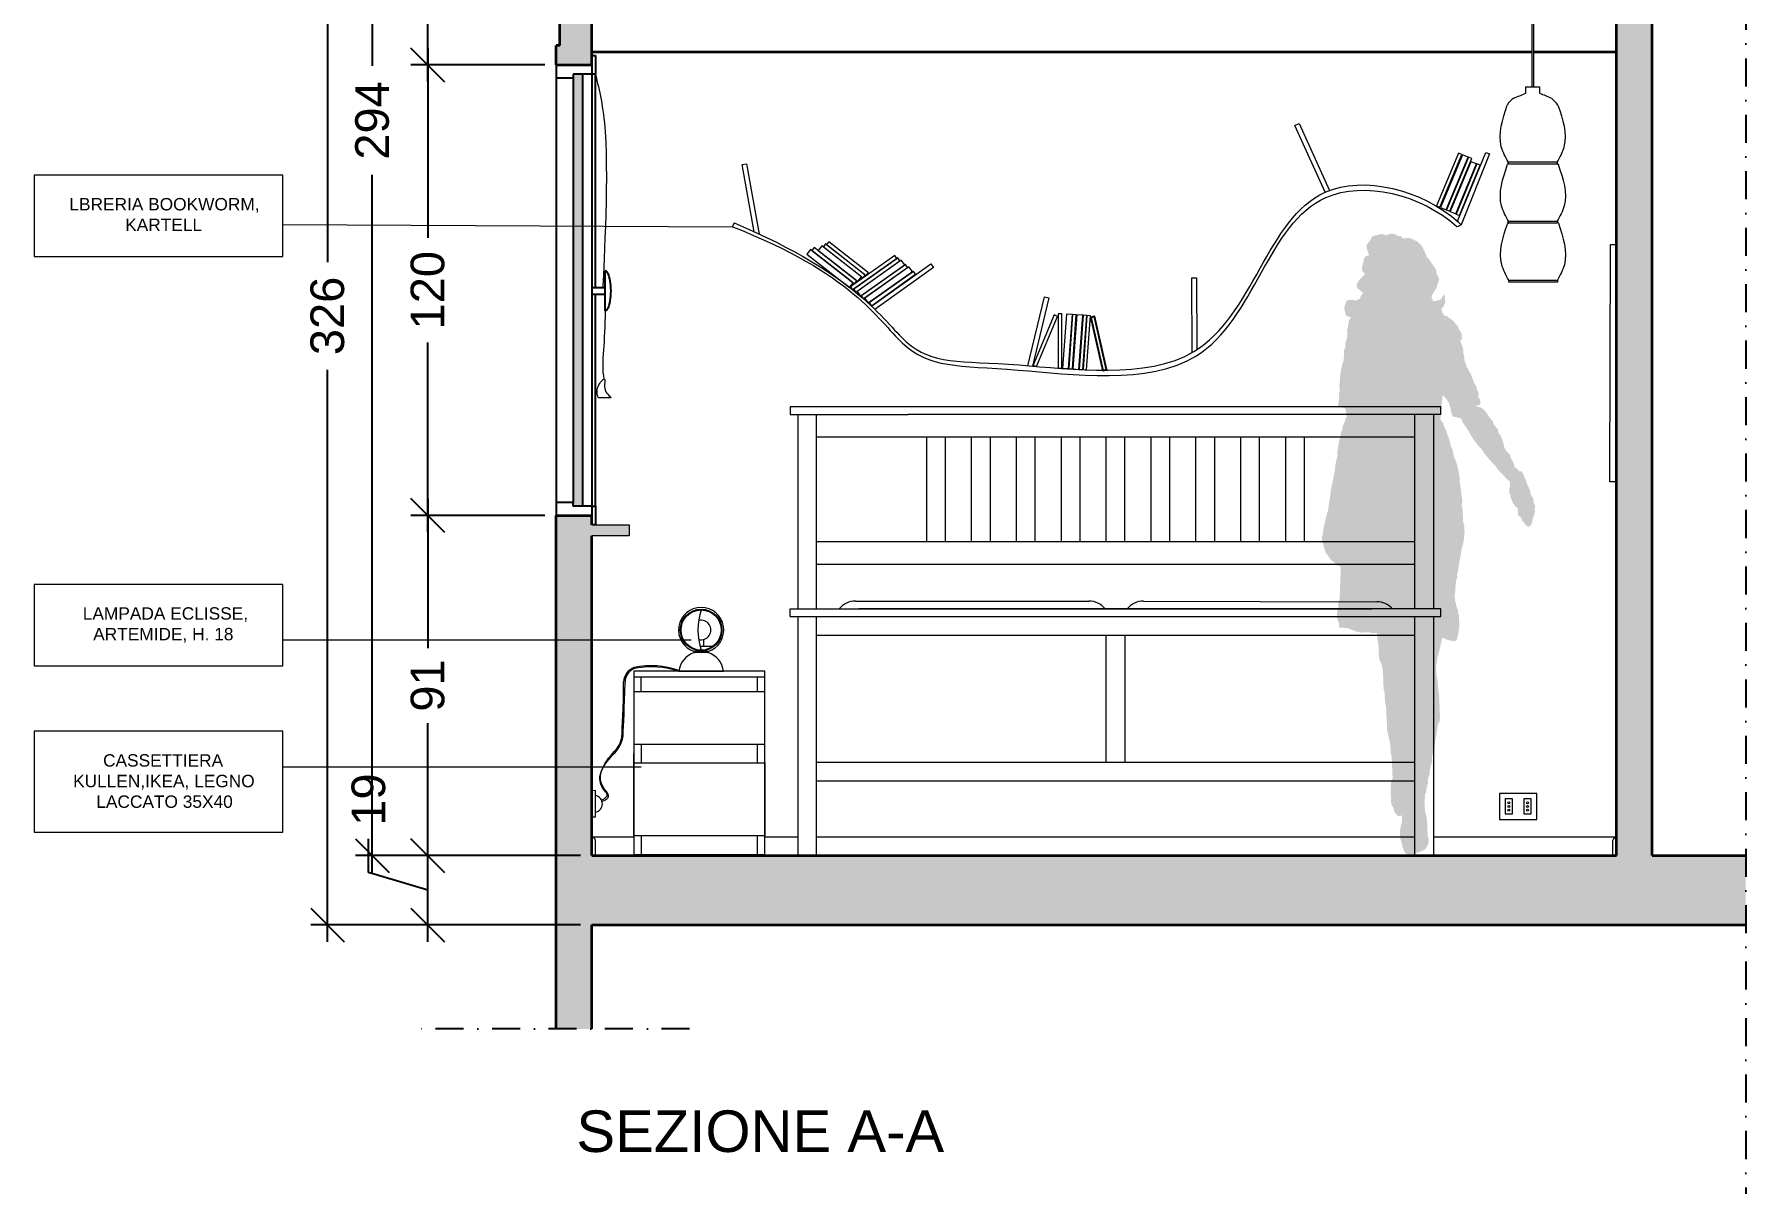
# Model space of a CAD drawing. Header units: inches. Extents: x -449 to 9267, y -5852 to 3388.
# Drawn here: x 875.4 to 1333.2, y 262.2 to 572.4 of the extents above; entities that cross this region are included whole.
import ezdxf

# ---------------------------------------------------------------- set-up
doc = ezdxf.new("R2010")
doc.units = ezdxf.units.IN
doc.header["$MEASUREMENT"] = 0
doc.linetypes.add('DASHDOT', pattern=[1, 0.5, -0.25, 0, -0.25])
for name, color, linetype, lineweight in [('A-ANNO-DIMS', 3, 'Continuous', 18), ('A-ANNO-SYMB', 3, 'Continuous', 18), ('A-ELEV-MBE1', 7, 'Continuous', 35), ('A-ELEV-MBE2', 4, 'Continuous', 25), ('A-FURN', 8, 'Continuous', 18), ('A-SECT-MCUT', 7, 'Continuous', 35), ('A-WALL-STUD', 3, 'Continuous', 18)]:
    doc.layers.add(name, color=color, linetype=linetype, lineweight=lineweight)
doc.layers.add('TRATTEGGIO', color=32, linetype='Continuous')
doc.styles.add('ARIAL', font='Arial.ttf')
doc.styles.get("Standard").update_dxf_attribs({"font": 'Arial.ttf'})
doc.dimstyles.new('TICK_36', dxfattribs={"dimtxt": 3.6, "dimasz": 3.6, "dimexe": 1.8, "dimexo": 1.2, "dimgap": 1.8, "dimtad": 0, "dimdec": 0, "dimzin": 0, "dimdsep": 46, "dimtxsty": 'ARIAL', "dimblk": 'OBLIQUE', "dimcen": 1.8, "dimdle": 1.8, "dimclrd": 256, "dimclrt": 256, "dimadec": 0, "dimazin": 0, "dimtfac": 1, "dimtdec": 0, "dimtmove": 1, "dimatfit": 3, "dimldrblk": 'OPEN90', "dimfxl": 1, "dimtfill": 1, "dimtolj": 1, "dimtzin": 0, "dimarcsym": 0})

# ---------------------------------------------------------------- blocks, each defined once
blk = doc.blocks.new('_Oblique')
at = {"color": 0, "linetype": 'ByBlock', "lineweight": -2}
blk.add_line((-0.5, -0.5), (0.5, 0.5), dxfattribs=at)
blk = doc.blocks.new('*D41')
at = {"layer": 'A-ANNO-DIMS', "lineweight": -2, "transparency": 16777216}
for p, q in [((953.82, 664.43), (953.82, 511.43)), ((953.82, 329.67), (953.82, 482.67))]:
    blk.add_line(p, q, dxfattribs=at)
at = {"layer": 'A-ANNO-DIMS', "color": 0, "lineweight": -2, "transparency": 16777216}
for p, q in [((984.56, 659.93), (949.32, 659.93)), ((1021.49, 334.17), (949.32, 334.17))]:
    blk.add_line(p, q, dxfattribs=at)
at = {"layer": 'Defpoints', "color": 0, "transparency": 16777216}
for p in [(953.82, 659.93), (987.56, 659.93), (1024.49, 334.17)]:
    blk.add_point(p, dxfattribs=at)
at = {"layer": 'A-ANNO-DIMS', "lineweight": -2, "transparency": 16777216, "xscale": 9, "yscale": 9, "zscale": 9}
for p, rotation in [((953.82, 659.93), 90), ((953.82, 334.17), 270)]:
    blk.add_blockref('_Oblique', p, dxfattribs=dict(at, rotation=rotation))
at = {"layer": 'A-ANNO-DIMS', "transparency": 16777216, "insert": (953.82, 497.05), "char_height": 9, "attachment_point": 5, "rotation": 90, "style": 'ARIAL', "bg_fill": 3, "box_fill_scale": 1.25, "bg_fill_color": 256, "bg_fill_true_color": 13158600, "bg_fill_transparency": 0}
blk.add_mtext('\\A1;326', dxfattribs=at)
blk = doc.blocks.new('_Open90')
at = {"color": 0, "linetype": 'ByBlock', "lineweight": -2}
for p, q in [((0, 0), (-1, 0)), ((-0.5, 0.5), (0, 0)), ((0, 0), (-0.5, -0.5))]:
    blk.add_line(p, q, dxfattribs=at)
blk = doc.blocks.new('*D42')
at = {"layer": 'A-ANNO-DIMS', "lineweight": -2, "transparency": 16777216}
for p, q in [((964.81, 348.17), (964.81, 357.17)), ((980.63, 329.67), (980.63, 357.19)), ((980.63, 343.43), (964.81, 348.17))]:
    blk.add_line(p, q, dxfattribs=at)
at = {"layer": 'A-ANNO-DIMS', "color": 0, "lineweight": -2, "transparency": 16777216}
for p, q in [((1021.49, 352.69), (976.13, 352.69)), ((1021.49, 334.17), (976.13, 334.17))]:
    blk.add_line(p, q, dxfattribs=at)
at = {"layer": 'Defpoints', "color": 0, "transparency": 16777216}
for p in [(980.63, 352.69), (1024.49, 352.69), (1024.49, 334.17)]:
    blk.add_point(p, dxfattribs=at)
at = {"layer": 'A-ANNO-DIMS', "lineweight": -2, "transparency": 16777216, "xscale": 9, "yscale": 9, "zscale": 9}
for p, rotation in [((980.63, 352.69), 90), ((980.63, 334.17), 270)]:
    blk.add_blockref('_Oblique', p, dxfattribs=dict(at, rotation=rotation))
at = {"layer": 'A-ANNO-DIMS', "transparency": 16777216, "insert": (964.81, 367.69), "char_height": 9, "attachment_point": 5, "rotation": 90, "style": 'ARIAL', "bg_fill": 3, "box_fill_scale": 1.25, "bg_fill_color": 256, "bg_fill_true_color": 13158600, "bg_fill_transparency": 0}
blk.add_mtext('\\A1;19', dxfattribs=at)
blk = doc.blocks.new('*D43')
at = {"layer": 'A-ANNO-DIMS', "lineweight": -2, "transparency": 16777216}
for p, q in [((980.63, 448.19), (980.63, 408.21)), ((980.63, 348.19), (980.63, 388.16))]:
    blk.add_line(p, q, dxfattribs=at)
at = {"layer": 'A-ANNO-DIMS', "color": 0, "lineweight": -2, "transparency": 16777216}
for p, q in [((1011.98, 443.69), (976.13, 443.69)), ((1021.49, 352.69), (976.13, 352.69))]:
    blk.add_line(p, q, dxfattribs=at)
at = {"layer": 'Defpoints', "color": 0, "transparency": 16777216}
for p in [(980.63, 443.69), (1014.98, 443.69), (1024.49, 352.69)]:
    blk.add_point(p, dxfattribs=at)
at = {"layer": 'A-ANNO-DIMS', "lineweight": -2, "transparency": 16777216, "xscale": 9, "yscale": 9, "zscale": 9}
for p, rotation in [((980.63, 443.69), 90), ((980.63, 352.69), 270)]:
    blk.add_blockref('_Oblique', p, dxfattribs=dict(at, rotation=rotation))
at = {"layer": 'A-ANNO-DIMS', "transparency": 16777216, "insert": (980.63, 398.19), "char_height": 9, "attachment_point": 5, "rotation": 90, "style": 'ARIAL', "bg_fill": 3, "box_fill_scale": 1.25, "bg_fill_color": 256, "bg_fill_true_color": 13158600, "bg_fill_transparency": 0}
blk.add_mtext('\\A1;91', dxfattribs=at)
blk = doc.blocks.new('*D44')
at = {"layer": 'A-ANNO-DIMS', "lineweight": -2, "transparency": 16777216}
for p, q in [((980.63, 568.68), (980.63, 517.95)), ((980.63, 439.19), (980.63, 489.92))]:
    blk.add_line(p, q, dxfattribs=at)
at = {"layer": 'A-ANNO-DIMS', "color": 0, "lineweight": -2, "transparency": 16777216}
for p, q in [((1011.98, 564.18), (976.13, 564.18)), ((1011.98, 443.69), (976.13, 443.69))]:
    blk.add_line(p, q, dxfattribs=at)
at = {"layer": 'Defpoints', "color": 0, "transparency": 16777216}
for p in [(980.63, 564.18), (1014.98, 564.18), (1014.98, 443.69)]:
    blk.add_point(p, dxfattribs=at)
at = {"layer": 'A-ANNO-DIMS', "lineweight": -2, "transparency": 16777216, "xscale": 9, "yscale": 9, "zscale": 9}
for p, rotation in [((980.63, 564.18), 90), ((980.63, 443.69), 270)]:
    blk.add_blockref('_Oblique', p, dxfattribs=dict(at, rotation=rotation))
at = {"layer": 'A-ANNO-DIMS', "transparency": 16777216, "insert": (980.63, 503.93), "char_height": 9, "attachment_point": 5, "rotation": 90, "style": 'ARIAL', "bg_fill": 3, "box_fill_scale": 1.25, "bg_fill_color": 256, "bg_fill_true_color": 13158600, "bg_fill_transparency": 0}
blk.add_mtext('\\A1;120', dxfattribs=at)
blk = doc.blocks.new('*D45')
at = {"layer": 'A-ANNO-DIMS', "lineweight": -2, "transparency": 16777216}
for p, q in [((980.63, 651.42), (980.63, 616.43)), ((980.63, 559.68), (980.63, 594.66))]:
    blk.add_line(p, q, dxfattribs=at)
at = {"layer": 'A-ANNO-DIMS', "color": 0, "lineweight": -2, "transparency": 16777216}
for p, q in [((1012.98, 646.92), (976.13, 646.92)), ((1011.98, 564.18), (976.13, 564.18))]:
    blk.add_line(p, q, dxfattribs=at)
at = {"layer": 'Defpoints', "color": 0, "transparency": 16777216}
for p in [(980.63, 646.92), (1015.98, 646.92), (1014.98, 564.18)]:
    blk.add_point(p, dxfattribs=at)
at = {"layer": 'A-ANNO-DIMS', "lineweight": -2, "transparency": 16777216, "xscale": 9, "yscale": 9, "zscale": 9}
for p, rotation in [((980.63, 646.92), 90), ((980.63, 564.18), 270)]:
    blk.add_blockref('_Oblique', p, dxfattribs=dict(at, rotation=rotation))
at = {"layer": 'A-ANNO-DIMS', "transparency": 16777216, "insert": (980.63, 605.55), "char_height": 9, "attachment_point": 5, "rotation": 90, "style": 'ARIAL', "bg_fill": 3, "box_fill_scale": 1.25, "bg_fill_color": 256, "bg_fill_true_color": 13158600, "bg_fill_transparency": 0}
blk.add_mtext('\\A1;83', dxfattribs=at)
blk = doc.blocks.new('*D47')
at = {"layer": 'A-ANNO-DIMS', "lineweight": -2, "transparency": 16777216}
for p, q in [((965.79, 651.42), (965.79, 563.91)), ((965.79, 348.19), (965.79, 534.77))]:
    blk.add_line(p, q, dxfattribs=at)
at = {"layer": 'A-ANNO-DIMS', "color": 0, "lineweight": -2, "transparency": 16777216}
for p, q in [((1012.98, 646.92), (961.29, 646.92)), ((1011.98, 352.69), (961.29, 352.69))]:
    blk.add_line(p, q, dxfattribs=at)
at = {"layer": 'Defpoints', "color": 0, "transparency": 16777216}
for p in [(965.79, 646.92), (1015.98, 646.92), (1014.98, 352.69)]:
    blk.add_point(p, dxfattribs=at)
at = {"layer": 'A-ANNO-DIMS', "lineweight": -2, "transparency": 16777216, "xscale": 9, "yscale": 9, "zscale": 9}
for p, rotation in [((965.79, 646.92), 90), ((965.79, 352.69), 270)]:
    blk.add_blockref('_Oblique', p, dxfattribs=dict(at, rotation=rotation))
at = {"layer": 'A-ANNO-DIMS', "transparency": 16777216, "insert": (965.79, 549.34), "char_height": 9, "attachment_point": 5, "rotation": 90, "style": 'ARIAL', "bg_fill": 3, "box_fill_scale": 1.25, "bg_fill_color": 256, "bg_fill_true_color": 13158600, "bg_fill_transparency": 0}
blk.add_mtext('\\A1;294', dxfattribs=at)

msp = doc.modelspace()

# ---------------------------------------------------------------- hatches: boundary and pattern name
h = msp.add_hatch(color=5)
h.dxf.hatch_style = 1
h.paths.add_polyline_path([(1024.49, 564.18), (1024.49, 569.36), (1023.49, 569.36), (1014.98, 569.36), (1014.98, 564.18)])
h = msp.add_hatch()
h.set_pattern_fill('AR-SAND', color=5)
h.set_pattern_definition([(37.5, (167.6213, 0), (-0.0629934, 1.9268238), [0, -1.52, 0, -1.7, 0, -1.625]), (7.5, (167.6213, 0), (1.769777, 2.822146), [0, -0.82, 0, -1.37, 0, -0.525]), (327.5, (166.3913, 0), (3.1141419, 0.005659), [0, -0.5, 0, -1.8, 0, -2.35]), (317.5, (166.3913, 0), (3.0061266, 0.8776756), [0, -0.25, 0, -1.18, 0, -1.35])])
h.paths.add_polyline_path([(1022, 561.69), (1019.49, 561.69), (1019.49, 560.69), (1019.49, 447.19), (1019.49, 446.19), (1022, 446.19)])
at = {"layer": 'A-ANNO-SYMB'}
msp.add_hatch(color=3, dxfattribs=at).paths.add_polyline_path([(1257.88, 485.92), (1257.86, 486.38), (1257.62, 487.01), (1257.59, 487.69), (1257.57, 488.14), (1257.32, 489.02), (1256.8, 490.34), (1257.01, 490.57), (1257.23, 491.04), (1257.17, 492.38), (1256.91, 492.8), (1256.45, 493.45), (1256.21, 494.11), (1255.72, 494.76), (1255.5, 494.97), (1255.23, 495.42), (1254.53, 496.06), (1253.87, 496.46), (1253.39, 496.9), (1252.71, 497.08), (1252.23, 497.52), (1252, 497.94), (1251.75, 498.84), (1252.58, 499.98), (1252.57, 500.19), (1252.78, 500.45), (1252.75, 501.12), (1252.73, 501.55), (1252.72, 501.79), (1252.69, 502.43), (1252.47, 502.67), (1252.35, 502.77), (1252.25, 502.66), (1252.26, 502.41), (1252.03, 502.19), (1251.83, 501.75), (1251.63, 501.5), (1251.18, 501.27), (1250.97, 501.26), (1250.75, 501.25), (1250.51, 501.24), (1250.3, 501.01), (1249.85, 500.99), (1249.41, 501.19), (1249.4, 501.4), (1249.11, 501.95), (1249.16, 502.06), (1249.15, 502.28), (1249.14, 502.52), (1249.34, 502.75), (1249.54, 503.21), (1249.97, 503.66), (1249.96, 503.91), (1250.37, 504.35), (1250.6, 504.82), (1250.58, 505.25), (1250.78, 505.5), (1250.77, 505.72), (1250.97, 506.18), (1251.18, 506.84), (1250.92, 507.28), (1250.91, 507.5), (1250.67, 507.95), (1250.44, 508.39), (1250.42, 508.82), (1250.4, 509.28), (1250.14, 509.7), (1249.9, 510.15), (1249.68, 510.35), (1249.42, 510.8), (1249.19, 511), (1248.96, 511.45), (1248.47, 512.1), (1248.24, 512.52), (1247.82, 512.68), (1247.75, 513.17), (1247.51, 513.83), (1247.27, 514.28), (1247.01, 514.7), (1246.77, 515.36), (1246.31, 516.02), (1246.06, 516.22), (1245.61, 516.66), (1245.36, 516.86), (1244.66, 517.29), (1244.44, 517.49), (1244.23, 517.49), (1243.76, 517.68), (1243.08, 517.89), (1242.86, 517.88), (1242.19, 517.85), (1241.31, 517.82), (1241.07, 518.23), (1240.82, 518.47), (1240.15, 518.44), (1239.71, 518.63), (1239.49, 518.84), (1238.8, 519.05), (1238.13, 519.02), (1237.26, 518.74), (1237.02, 518.52), (1236.59, 518.71), (1236.12, 518.93), (1235.23, 518.9), (1234.36, 518.61), (1233.9, 518.59), (1233.03, 518.13), (1233.04, 517.88), (1232.61, 517.19), (1232.41, 516.97), (1231.98, 516.27), (1231.78, 516.05), (1231.8, 515.59), (1231.8, 515.38), (1231.82, 514.92), (1232.07, 514.29), (1232.08, 514.05), (1232.43, 513.3), (1231.9, 513.15), (1231.45, 512.92), (1231.25, 512.66), (1231.05, 512.44), (1230.88, 511.33), (1230.66, 510.86), (1230.68, 510.4), (1230.47, 510.18), (1230.5, 509.51), (1230.52, 509.08), (1230.74, 508.85), (1231.22, 508.44), (1231.23, 508.19), (1230.39, 507.27), (1230.15, 507.05), (1229.51, 506.34), (1229.31, 505.88), (1229.12, 505.44), (1229.13, 505.23), (1229.15, 504.77), (1229.38, 504.32), (1229.85, 504.13), (1229.86, 503.91), (1230.3, 503.69), (1230.55, 503.48), (1230.77, 503.28), (1230.58, 502.81), (1230.14, 502.36), (1230.15, 502.12), (1229.96, 501.68), (1229.51, 501.42), (1228.72, 501.13), (1228.17, 501.36), (1227.49, 501.33), (1227.07, 501.31), (1226.85, 501.3), (1226.4, 501.07), (1226.21, 500.63), (1225.99, 499.95), (1225.8, 499.48), (1225.83, 498.81), (1225.84, 498.59), (1226.08, 497.93), (1226.1, 497.47), (1226.37, 497.06), (1226.8, 496.83), (1227.05, 496.84), (1227.27, 496.64), (1227.69, 496.87), (1227.09, 495.96), (1226.88, 495.06), (1226.72, 493.95), (1226.53, 493.27), (1226.57, 492.35), (1226.6, 491.71), (1226.4, 490.79), (1226.02, 489.67), (1226.05, 488.78), (1225.65, 487.63), (1225.68, 486.96), (1225.71, 486.29), (1225.55, 484.96), (1225.14, 483.81), (1224.97, 482.71), (1224.6, 480.88), (1224.63, 480.21), (1224.48, 478.64), (1224.55, 477.09), (1224.37, 476.19), (1224.42, 475.06), (1224.23, 473.95), (1224.05, 473.06), (1226.11, 472.23), (1226.42, 470.01), (1226.02, 469.35), (1226.03, 469.1), (1225.61, 468.2), (1225.42, 467.73), (1225.22, 466.62), (1224.84, 465.47), (1224.64, 464.58), (1224.28, 463), (1224.11, 461.89), (1223.93, 460.54), (1223.97, 459.65), (1223.6, 458.29), (1223.4, 457.15), (1223.26, 455.58), (1222.88, 453.79), (1222.53, 451.97), (1222.34, 451.32), (1222.16, 449.96), (1221.83, 447.71), (1221.63, 446.57), (1221.48, 445.22), (1221.08, 443.89), (1220.53, 441.63), (1220.15, 439.81), (1220, 438.45), (1219.77, 438.02), (1219.81, 437.13), (1220.61, 434.26), (1220.89, 433.6), (1221.11, 433.39), (1221.57, 432.74), (1222.29, 431.64), (1222.98, 431.24), (1223.46, 430.8), (1223.9, 430.36), (1224.84, 429.98), (1224.55, 421.24), (1224.13, 420.34), (1224.18, 419.21), (1223.99, 418.53), (1223.84, 417.2), (1223.89, 416.07), (1224.37, 414.75), (1224.42, 413.65), (1224.88, 413.67), (1225.31, 413.69), (1226.23, 413.51), (1226.87, 413.54), (1227.13, 413.31), (1227.81, 413.12), (1228.72, 412.7), (1229.4, 412.52), (1230.51, 412.35), (1231.39, 412.39), (1232.52, 412.44), (1232.99, 412.22), (1234.09, 412.27), (1234.55, 412.29), (1234.56, 412.07), (1234.58, 411.65), (1234.61, 410.97), (1234.63, 410.52), (1234.91, 408.97), (1234.95, 408.08), (1234.98, 407.41), (1235.03, 406.28), (1235.06, 405.61), (1235.3, 404.98), (1235.32, 404.52), (1235.57, 404.31), (1235.82, 403.65), (1236.1, 402.1), (1236.13, 401.43), (1236.15, 400.97), (1236.18, 400.3), (1236.21, 399.63), (1236.25, 398.53), (1236.31, 397.19), (1236.57, 396.1), (1236.62, 394.97), (1236.67, 393.87), (1237, 392.08), (1237.04, 390.98), (1237.11, 389.42), (1237.14, 388.75), (1237.18, 387.83), (1237.23, 386.73), (1237.26, 386.06), (1237.52, 384.97), (1237.78, 383.85), (1238.09, 382.51), (1238.15, 381.17), (1238.2, 380.07), (1238.45, 379.2), (1238.49, 378.31), (1238.54, 377.18), (1238.6, 375.84), (1238.62, 375.16), (1238.66, 374.28), (1238.7, 373.39), (1238.51, 372.92), (1238.3, 372.03), (1238.14, 370.92), (1238.22, 369.12), (1238.26, 368.02), (1238.31, 366.89), (1238.33, 366.46), (1238.83, 365.56), (1239.06, 365.15), (1239.09, 364.47), (1239.32, 364.27), (1239.58, 363.82), (1239.8, 363.62), (1240.25, 363.18), (1240.91, 363.42), (1241.16, 363.43), (1241.18, 363.01), (1241.22, 362.12), (1241.23, 361.87), (1240.84, 360.3), (1240.67, 359.19), (1240.71, 358.3), (1240.75, 357.39), (1241, 356.51), (1241.26, 355.63), (1241.28, 354.96), (1241.55, 354.51), (1241.79, 353.88), (1242.28, 353.23), (1242.93, 353.01), (1243.18, 352.81), (1243.61, 352.83), (1243.85, 353.05), (1244.52, 353.08), (1244.94, 353.35), (1245.6, 353.59), (1246.26, 353.83), (1246.92, 354.11), (1247.34, 354.34), (1247.58, 354.56), (1247.77, 355.03), (1247.97, 355.26), (1248.2, 355.72), (1248.38, 356.41), (1248.36, 356.83), (1248.34, 357.29), (1248.11, 357.71), (1248.09, 358.17), (1248.08, 358.38), (1248.05, 359.05), (1248.03, 359.51), (1247.99, 360.4), (1247.95, 361.28), (1247.92, 362.17), (1247.6, 363.72), (1247.35, 364.62), (1247.32, 365.29), (1247.26, 366.61), (1247.25, 366.85), (1247.22, 367.52), (1247.39, 368.63), (1247.37, 369.09), (1247.59, 369.53), (1247.77, 370.42), (1247.94, 371.35), (1248.16, 372.03), (1248.14, 372.46), (1248.12, 372.92), (1248.3, 373.6), (1248.68, 374.72), (1248.65, 375.39), (1248.85, 376.53), (1249.23, 377.65), (1249.18, 378.78), (1249.38, 379.67), (1249.56, 380.57), (1249.96, 381.93), (1250.1, 383.5), (1250.28, 384.4), (1250.65, 386.43), (1250.8, 387.78), (1251.23, 388.45), (1251.39, 389.8), (1251.32, 391.36), (1251.27, 392.49), (1251.22, 393.59), (1251.19, 394.26), (1251.12, 395.82), (1251.11, 396.06), (1250.83, 397.61), (1250.78, 398.71), (1250.74, 399.59), (1250.46, 400.5), (1250.42, 401.38), (1250.39, 402.06), (1250.37, 402.48), (1250.33, 403.4), (1250.53, 404.51), (1250.69, 405.65), (1251.09, 406.98), (1251.27, 407.91), (1251.45, 408.56), (1251.62, 409.49), (1251.84, 410.17), (1251.82, 410.6), (1251.8, 411.05), (1252.02, 410.82), (1252.48, 410.84), (1252.92, 410.64), (1253.61, 410.25), (1254.07, 410.27), (1254.75, 410.05), (1254.97, 410.06), (1255.42, 410.08), (1255.84, 410.34), (1256.04, 410.78), (1256.03, 410.99), (1256.23, 411.92), (1256.41, 412.6), (1256.39, 413.24), (1256.58, 413.71), (1256.56, 414.17), (1256.54, 414.6), (1256.52, 415.06), (1256.48, 415.94), (1256.46, 416.4), (1256.45, 416.61), (1256.43, 417.07), (1256.19, 417.7), (1256.18, 417.95), (1256.16, 418.37), (1255.92, 419.04), (1255.64, 419.7), (1255.63, 419.91), (1255.62, 420.16), (1255.38, 420.82), (1255.36, 421.25), (1255.32, 422.13), (1255.31, 422.38), (1255.49, 423.27), (1255.47, 423.73), (1255.45, 424.16), (1255.63, 425.51), (1255.61, 425.97), (1255.99, 427.09), (1255.95, 427.97), (1256.17, 428.66), (1256.33, 429.8), (1256.5, 430.9), (1256.7, 431.8), (1256.87, 432.94), (1257.04, 433.84), (1257.21, 434.98), (1257.61, 436.31), (1257.77, 437.45), (1257.95, 439.02), (1257.87, 440.79), (1257.57, 442.12), (1257.52, 443.25), (1257.47, 444.35), (1257.45, 444.81), (1257.43, 445.24), (1257.17, 446.36), (1257.34, 447.25), (1257.29, 448.38), (1257.02, 449.69), (1256.97, 450.82), (1256.69, 452.36), (1256.62, 453.92), (1256.3, 455.68), (1256.04, 456.8), (1255.78, 457.89), (1255.27, 459), (1255.01, 459.88), (1254.74, 461.21), (1254.24, 462.29), (1253.96, 463.63), (1253.44, 465.16), (1252.95, 466.49), (1252.44, 467.6), (1252.19, 468.48), (1251.48, 469.33), (1252.08, 475.85), (1252.31, 475.61), (1252.78, 475.2), (1253.24, 474.55), (1253.73, 473.9), (1253.98, 473.02), (1254.25, 472.36), (1254.28, 471.69), (1254.54, 470.81), (1254.78, 470.15), (1256.6, 469.77), (1257.04, 469.58), (1257.31, 468.92), (1257.78, 468.05), (1258.27, 467.4), (1258.99, 466.33), (1259.72, 465.01), (1260.41, 463.91), (1261.38, 462.61), (1262.54, 461.34), (1263.26, 460.24), (1263.97, 459.38), (1264.91, 458.29), (1266.32, 456.79), (1267.04, 455.72), (1268.19, 454.64), (1268.9, 453.79), (1269.6, 453.14), (1270.08, 452.74), (1270.09, 452.49), (1270.12, 451.82), (1270.13, 451.61), (1269.91, 450.92), (1269.94, 450.25), (1269.97, 449.58), (1270.23, 449.16), (1270.25, 448.71), (1270.27, 448.28), (1270.5, 448.04), (1270.74, 447.38), (1271.01, 446.75), (1271.24, 446.51), (1271.72, 445.86), (1271.94, 445.87), (1272.15, 445.88), (1272.17, 445.45), (1272.18, 445.21), (1272.21, 444.57), (1272.24, 443.9), (1272.25, 443.65), (1272.72, 443.46), (1273.17, 442.8), (1273.45, 442.14), (1273.89, 441.73), (1274.38, 441.08), (1274.61, 440.85), (1275.07, 440.65), (1275.49, 440.89), (1275.73, 441.14), (1275.92, 441.58), (1276.12, 442.05), (1276.09, 442.5), (1276.31, 443.16), (1276.5, 443.62), (1276.69, 444.31), (1276.87, 444.99), (1276.64, 445.4), (1276.83, 446.09), (1276.81, 446.33), (1276.58, 446.75), (1276.34, 447.41), (1276.3, 448.3), (1276.08, 448.53), (1275.81, 448.95), (1275.57, 449.61), (1275.55, 450.07), (1275.31, 450.73), (1275.03, 451.39), (1274.8, 451.81), (1274.56, 452.47), (1274.27, 453.35), (1274.04, 453.8), (1273.8, 454.46), (1273.56, 454.88), (1273.3, 455.33), (1273.08, 455.53), (1272.62, 455.51), (1272.17, 455.95), (1271.68, 456.6), (1271.48, 456.35), (1271.26, 456.58), (1271.23, 457.25), (1270.95, 457.92), (1270.72, 458.33), (1270.22, 459.2), (1270.2, 459.66), (1269.97, 460.11), (1269.49, 460.51), (1269.04, 460.95), (1268.54, 462.03), (1268.27, 463.15), (1268.02, 464.03), (1267.52, 465.11), (1267.03, 465.76), (1266.76, 466.88), (1266.32, 467.29), (1265.6, 468.39), (1265.58, 468.85), (1264.61, 469.91), (1263.92, 471.01), (1263.21, 471.87), (1262.73, 472.27), (1262.51, 472.51), (1261.15, 472.88), (1260.92, 473.11), (1261.35, 473.13), (1261.81, 473.15), (1262.22, 473.6), (1262.21, 473.81), (1262.2, 474.06), (1262.19, 474.27), (1261.94, 474.93), (1261.93, 475.15), (1261.72, 475.14), (1261.51, 475.13), (1261.69, 475.81), (1261.68, 476.02), (1261.66, 476.48), (1261.42, 477.14), (1261.15, 477.59), (1261.13, 478.23), (1260.9, 478.47), (1260.67, 478.88), (1260.16, 479.99), (1259.92, 480.66), (1259.63, 481.53), (1259.18, 482.19), (1258.93, 482.85), (1258.45, 483.5), (1258.43, 483.93), (1258.19, 484.38), (1257.91, 485.25)])
at = {"layer": 'A-FURN'}
h = msp.add_hatch(color=5, dxfattribs=at)
h.dxf.hatch_style = 1
h.paths.add_polyline_path([(1034.49, 441.19), (1024.49, 441.19), (1024.49, 438.19), (1024.49, 438.19), (1034.49, 438.19)])
at = {"layer": 'A-WALL-STUD'}
h = msp.add_hatch(color=5, dxfattribs=at)
h.dxf.hatch_style = 1
h.paths.add_polyline_path([(1333.16, 334.17), (1333.16, 352.69), (1308.14, 352.69), (1308.14, 646.92), (1333.16, 646.92), (1333.16, 660.02), (987.56, 659.93), (987.56, 647.92), (987.56, 646.92), (1015.98, 646.92), (1015.98, 569.36), (1023.49, 569.36), (1024.49, 569.36), (1024.49, 646.92), (1298.63, 646.92), (1298.63, 352.69), (1024.49, 352.69), (1024.49, 443.69), (1014.98, 443.69), (1014.98, 306.34), (1024.49, 306.34), (1024.49, 334.17)])

# ---------------------------------------------------------------- linework, layer by layer
at = {"color": 2}
for p, q in [((1014.98, 564.18), (1024.49, 564.18)), ((1028.05, 498.41), (1028.05, 509.09)), ((1028.05, 503.75), (1028.05, 503.75)), ((1024.49, 446.19), (1025.49, 446.19)), ((1025.49, 446.19), (1025.49, 441.19)), ((1024.49, 443.69), (1014.98, 443.69)), ((1024.49, 441.19), (1024.49, 443.69)), ((1025.49, 441.19), (1024.49, 441.19))]:
    msp.add_line(p, q, dxfattribs=at)
msp.add_line((1014.98, 443.69), (1024.49, 443.69))
at = {"color": 8}
msp.add_line((1079.61, 352.69), (1084.61, 352.69), dxfattribs=at)
at = {"color": 3}
msp.add_lwpolyline([(1158.02, 496.65), (1161.23, 482.49), (1162.17, 482.71), (1158.97, 496.86), (1158.02, 496.65)], dxfattribs=at)
at = {"color": 8}
for points in [[(1079.61, 352.69), (1084.61, 352.69)], [(1244.61, 352.69), (1249.61, 352.69)]]:
    msp.add_lwpolyline(points, dxfattribs=at)
at = {"color": 2}
msp.add_ellipse((1028.05, 503.75), major_axis=(0, -5.34), ratio=0.3, start_param=0, end_param=3.141593, dxfattribs=at)
at = {"color": 252}
msp.add_open_spline([(1028.05, 505.88), (1028.05, 505.88), (1028.04, 505.89), (1028.04, 505.89)], degree=3, dxfattribs=at)
at = {"layer": 'A-ANNO-SYMB', "color": 6}
for points in [[(875.38, 512.94), (941.83, 512.94), (941.83, 534.72), (875.38, 534.72)], [(875.38, 403.47), (941.83, 403.47), (941.83, 425.25), (875.38, 425.25)], [(875.38, 359.01), (941.83, 359.01), (941.83, 385.95), (875.38, 385.95)]]:
    msp.add_lwpolyline(points, close=True, dxfattribs=at)
at = {"layer": 'A-ELEV-MBE2', "color": 2}
for p, q in [((1014.98, 564.18), (1014.98, 443.69)), ((1024.49, 566.69), (1025.49, 566.69)), ((1024.49, 564.18), (1024.49, 443.69)), ((1025.49, 566.69), (1025.49, 561.69)), ((1025.49, 561.69), (1024.49, 561.69)), ((1025.49, 504.55), (1025.49, 561.69)), ((1028.05, 504.55), (1024.49, 504.55)), ((1024.49, 502.9), (1028.05, 502.9)), ((1025.49, 446.19), (1025.49, 502.9))]:
    msp.add_line(p, q, dxfattribs=at)
at = {"layer": 'A-ELEV-MBE2', "color": 6}
for p, q in [((1019.49, 560.69), (1014.98, 560.68)), ((1024.49, 561.69), (1019.49, 561.69)), ((1019.49, 561.69), (1019.49, 560.69)), ((1019.49, 560.69), (1019.49, 447.19)), ((1022, 561.69), (1022, 446.19)), ((1019.49, 447.19), (1014.98, 447.19)), ((1019.49, 446.19), (1019.49, 447.19)), ((1024.49, 446.19), (1019.49, 446.19))]:
    msp.add_line(p, q, dxfattribs=at)
at = {"layer": 'A-FURN', "color": 8}
for p, q in [((1276.05, 558.37), (1276.05, 618.46)), ((1276.48, 558.37), (1276.48, 618.46)), ((1274.3, 556.67), (1274.3, 558.37)), ((1274.3, 558.37), (1278.02, 558.37)), ((1278.02, 558.37), (1278.02, 556.67)), ((1269.64, 538.23), (1282.68, 538.23)), ((1269.68, 537.67), (1269.64, 538.23)), ((1282.68, 537.67), (1269.68, 537.67)), ((1282.68, 538.23), (1282.68, 537.67)), ((1269.7, 522.37), (1282.74, 522.37)), ((1269.74, 521.82), (1269.7, 522.37)), ((1282.74, 522.37), (1282.74, 521.82)), ((1282.74, 521.82), (1269.74, 521.82)), ((1269.75, 506.66), (1282.79, 506.66)), ((1269.79, 506.1), (1269.75, 506.66)), ((1282.79, 506.1), (1269.79, 506.1)), ((1282.79, 506.66), (1282.79, 506.1))]:
    msp.add_line(p, q, dxfattribs=at)
at = {"layer": 'A-FURN', "color": 252}
for p, q in [((1212.56, 548), (1213.67, 548.5)), ((1220.67, 530.11), (1212.56, 548)), ((1213.67, 548.5), (1221.84, 530.59)), ((1256.07, 522.37), (1263.62, 540.79)), ((1264.61, 540.39), (1257.04, 521.41)), ((1263.62, 540.79), (1264.61, 540.39)), ((1064.73, 537.51), (1065.93, 537.73)), ((1067.97, 519.57), (1064.73, 537.51)), ((1065.93, 537.73), (1069.32, 518.95)), ((1062.61, 521.93), (1062.05, 520.76)), ((1257.06, 521.46), (1255.94, 520.92)), ((1099.29, 499.69), (1115.19, 510.99)), ((1115.89, 510), (1100.21, 498.81)), ((1115.19, 510.99), (1115.89, 510)), ((1185, 507.22), (1186.22, 507.23)), ((1185.12, 487.27), (1185, 507.22)), ((1186.22, 507.23), (1186.37, 488.03)), ((1141.15, 483.74), (1145.6, 502.18)), ((1146.78, 501.9), (1142.41, 483.63)), ((1145.6, 502.18), (1146.78, 501.9)), ((1251.61, 472.69), (1077.61, 472.69)), ((1077.61, 472.69), (1077.61, 470.69)), ((1251.61, 470.69), (1251.61, 472.69)), ((1077.61, 470.69), (1109.13, 470.69)), ((1079.61, 470.69), (1079.61, 418.69)), ((1084.61, 468.92), (1084.61, 470.69)), ((1084.61, 418.69), (1084.61, 468.92)), ((1228.17, 470.69), (1109.13, 470.69)), ((1251.61, 470.69), (1228.17, 470.69)), ((1244.61, 418.69), (1244.61, 470.69)), ((1249.61, 470.69), (1249.61, 418.69)), ((1084.61, 464.69), (1244.61, 464.69)), ((1114.11, 436.69), (1114.11, 464.69)), ((1119.11, 436.69), (1119.11, 464.69)), ((1126.11, 436.69), (1126.11, 464.69)), ((1131.11, 436.69), (1131.11, 464.69)), ((1138.11, 436.69), (1138.11, 464.69)), ((1143.11, 436.69), (1143.11, 464.69)), ((1150.11, 436.69), (1150.11, 464.69)), ((1155.11, 436.69), (1155.11, 464.69)), ((1162.11, 436.69), (1162.11, 464.69)), ((1167.11, 436.69), (1167.11, 464.69)), ((1174.11, 436.69), (1174.11, 464.69)), ((1179.11, 436.69), (1179.11, 464.69)), ((1186.11, 436.69), (1186.11, 464.69)), ((1191.11, 436.69), (1191.11, 464.69)), ((1198.11, 436.69), (1198.11, 464.69)), ((1203.11, 436.69), (1203.11, 464.69)), ((1210.11, 436.69), (1210.11, 464.69)), ((1215.11, 436.69), (1215.11, 464.69)), ((1084.61, 436.69), (1244.61, 436.69)), ((1084.61, 430.69), (1244.61, 430.69)), ((1244.61, 418.69), (1244.61, 428.69)), ((1077.61, 416.69), (1077.61, 418.69)), ((1077.61, 418.69), (1233.26, 418.69)), ((1077.61, 416.69), (1251.61, 416.69)), ((1079.61, 416.69), (1079.61, 352.69)), ((1084.61, 377.6), (1084.61, 416.69)), ((1095.04, 420.76), (1157.43, 420.77)), ((1251.61, 418.69), (1095.96, 418.69)), ((1172.04, 420.77), (1234.44, 420.6)), ((1244.61, 352.69), (1244.61, 416.69)), ((1244.61, 372.69), (1244.61, 416.69)), ((1249.61, 416.69), (1249.61, 352.69)), ((1251.61, 416.69), (1251.61, 418.69)), ((1053.46, 408.69), (1056.93, 408.69)), ((1054.46, 408.69), (1054.46, 410.52)), ((1084.61, 411.69), (1244.61, 411.69)), ((1162.11, 377.69), (1162.11, 411.69)), ((1167.11, 411.69), (1167.11, 377.69)), ((1053.77, 407.29), (1051.88, 407.29)), ((1053.76, 406.99), (1051.88, 406.99)), ((1055.64, 407.29), (1053.76, 407.29)), ((1055.64, 406.99), (1053.76, 406.99)), ((1070.76, 401.99), (1035.76, 401.99)), ((1035.76, 401.99), (1035.76, 352.99)), ((1035.76, 400.49), (1070.76, 400.49)), ((1037.76, 396.49), (1037.76, 400.49)), ((1047.76, 401.99), (1059.76, 401.99)), ((1068.76, 400.49), (1068.76, 399.95)), ((1068.76, 399.95), (1068.76, 396.49)), ((1070.76, 352.99), (1070.76, 401.99)), ((1070.76, 396.49), (1035.76, 396.49)), ((1035.76, 396.49), (1035.76, 382.49)), ((1070.76, 382.49), (1070.76, 393.35)), ((1035.76, 382.49), (1070.76, 382.49)), ((1035.76, 357.99), (1035.76, 379.99)), ((1037.76, 382.49), (1037.76, 377.49)), ((1068.76, 382.49), (1068.76, 381.19)), ((1068.76, 381.19), (1068.76, 377.49)), ((1035.76, 377.49), (1070.76, 377.49)), ((1070.76, 377.49), (1070.76, 357.99)), ((1084.61, 377.69), (1244.61, 377.69)), ((1084.61, 352.69), (1084.61, 377.6)), ((1084.61, 372.69), (1244.61, 372.69)), ((1268.77, 367.84), (1268.77, 363.84)), ((1270.77, 367.84), (1268.77, 367.84)), ((1270.77, 363.84), (1270.77, 367.84)), ((1273.77, 367.84), (1273.77, 363.84)), ((1275.77, 367.84), (1273.77, 367.84)), ((1275.77, 363.84), (1275.77, 367.84)), ((1268.77, 363.84), (1270.77, 363.84)), ((1273.77, 363.84), (1275.77, 363.84)), ((1070.76, 357.99), (1035.76, 357.99)), ((1037.76, 357.99), (1037.76, 352.99)), ((1068.76, 357.99), (1068.76, 353.71)), ((1070.76, 357.69), (1079.61, 357.69)), ((1084.61, 357.69), (1244.61, 357.69)), ((1249.61, 357.69), (1298.63, 357.69)), ((1035.76, 352.99), (1070.76, 352.99)), ((1035.76, 352.99), (1035.97, 352.69)), ((1037.59, 352.69), (1035.97, 352.69)), ((1037.76, 352.99), (1037.59, 352.69)), ((1068.76, 353.71), (1068.76, 352.99)), ((1068.97, 352.69), (1068.76, 352.99)), ((1070.59, 352.69), (1068.97, 352.69)), ((1070.76, 352.99), (1070.59, 352.69)), ((1297.63, 352.69), (1297.63, 356.85))]:
    msp.add_line(p, q, dxfattribs=at)
at = {"layer": 'A-FURN', "color": 3}
msp.add_line((1099.53, 498.32), (1099.46, 498.27), dxfattribs=at)
at = {"layer": 'A-FURN', "color": 1}
for p, q in [((1024.49, 441.19), (1034.49, 441.19)), ((1034.49, 441.19), (1034.49, 438.19)), ((1034.49, 438.19), (1024.49, 438.19))]:
    msp.add_line(p, q, dxfattribs=at)
at = {"layer": 'A-FURN', "color": 252, "linetype": 'Continuous'}
msp.add_line((1070.72, 393.35), (1070.76, 393.4), dxfattribs=at)
at = {"layer": 'A-FURN', "color": 3}
for points in [[(1251.37, 526.11), (1257.25, 540.25), (1256.35, 540.62), (1250.48, 526.48), (1251.37, 526.11)], [(1253.02, 525.42), (1258.9, 539.56), (1257.41, 540.18), (1251.54, 526.04), (1253.02, 525.42)], [(1253.98, 525.03), (1259.85, 539.16), (1258.96, 539.54), (1253.09, 525.4), (1253.98, 525.03)], [(1255.58, 524.36), (1261.15, 537.76), (1259.64, 538.31), (1254.1, 524.98), (1255.58, 524.36)], [(1256.59, 523.94), (1262.15, 537.34), (1261.26, 537.72), (1255.69, 524.31), (1256.59, 523.94)], [(1094.43, 505.92), (1083, 514.86), (1082.01, 513.59), (1093.44, 504.65), (1094.43, 505.92)], [(1095.42, 506.41), (1083.98, 515.36), (1083.39, 514.59), (1094.82, 505.65), (1095.42, 506.41)], [(1096.66, 507.5), (1086.03, 515.82), (1085.04, 514.55), (1095.67, 506.24), (1096.66, 507.5)], [(1097.66, 507.98), (1087.03, 516.29), (1086.44, 515.53), (1097.06, 507.22), (1097.66, 507.98)], [(1098.51, 508.58), (1087.88, 516.9), (1087.28, 516.13), (1097.91, 507.82), (1098.51, 508.58)], [(1105.56, 513.22), (1093.71, 504.83), (1094.27, 504.04), (1106.12, 512.43), (1105.56, 513.22)], [(1106.38, 512.56), (1094.53, 504.18), (1095.09, 503.39), (1106.94, 511.78), (1106.38, 512.56)], [(1107.3, 512), (1095.46, 503.61), (1096.39, 502.3), (1108.23, 510.69), (1107.3, 512)], [(1108.43, 510.81), (1096.59, 502.42), (1097.15, 501.63), (1108.99, 510.02), (1108.43, 510.81)], [(1109.33, 510.22), (1097.48, 501.83), (1098.41, 500.52), (1110.25, 508.91), (1109.33, 510.22)], [(1110.57, 508.97), (1098.72, 500.58), (1099.28, 499.79), (1111.13, 508.18), (1110.57, 508.97)], [(1143.43, 483.54), (1149.03, 496.93), (1148.14, 497.31), (1142.53, 483.92), (1143.43, 483.54)], [(1150.24, 483.07), (1150.24, 497.58), (1149.27, 497.58), (1149.27, 483.07), (1150.24, 483.07)], [(1152.02, 482.96), (1153.05, 497.43), (1151.45, 497.55), (1150.42, 483.07), (1152.02, 482.96)], [(1153.05, 482.88), (1154.09, 497.36), (1153.12, 497.43), (1152.09, 482.95), (1153.05, 482.88)], [(1154.78, 482.76), (1155.81, 497.24), (1154.21, 497.35), (1153.18, 482.87), (1154.78, 482.76)], [(1155.87, 482.68), (1156.9, 497.16), (1155.94, 497.23), (1154.9, 482.75), (1155.87, 482.68)], [(1156.87, 482.61), (1157.9, 497.09), (1156.94, 497.16), (1155.91, 482.68), (1156.87, 482.61)]]:
    msp.add_lwpolyline(points, dxfattribs=at)
at = {"layer": 'A-FURN', "color": 252}
for points in [[(1298.63, 452.69), (1296.81, 452.65), (1297, 516.17), (1298.63, 516.19)], [(1267.27, 362.34), (1277.27, 362.34), (1277.27, 369.34), (1267.27, 369.34), (1267.27, 362.34)]]:
    msp.add_lwpolyline(points, dxfattribs=at)
for centre, radius in [((1053.76, 413.04), 5.57), ((1053.76, 413.04), 5.37), ((1269.77, 366.84), 0.267), ((1274.77, 366.84), 0.267), ((1269.77, 365.84), 0.267), ((1269.77, 364.84), 0.267), ((1274.77, 365.84), 0.267), ((1274.77, 364.84), 0.267)]:
    msp.add_circle(centre, radius, dxfattribs=at)
at = {"layer": 'A-FURN', "color": 8}
for centre, radius, start, end in [((1273.19, 551.58), 4.25, 119.0202, 153.8337), ((1249.77, 608.75), 57.56, 291.779, 295.2227), ((1367.89, 759.02), 221.41, 246.0516, 246.9467), ((1272.45, 545.23), 13.33, 38.1077, 49.0384), ((1273.25, 535.73), 4.25, 147.8008, 153.8337), ((1272.51, 529.37), 13.33, 38.1077, 40.3142), ((1270.96, 521.51), 1.53, 145.6668, 165.8243), ((1281.96, 521.54), 1.14, 17.6797, 46.945)]:
    msp.add_arc(centre, radius, start, end, dxfattribs=at)
at = {"layer": 'A-FURN', "color": 252}
for centre, radius, start, end in [((1053.76, 413.04), 6.05, 287.6752, 252.0166), ((1069.94, 413.04), 17.05, 161.627, 198.373), ((1095.04, 415.18), 5.58, 90, 141.0208), ((1157.43, 415.19), 5.58, 38.8248, 90), ((1172.04, 415.19), 5.58, 90, 141.1747), ((1234.44, 415.02), 5.58, 41.1092, 90), ((1053.76, 413.04), 2.61, 254.8411, 105.1589), ((1037.22, 399.01), 4.22, 108.5437, 178.2459), ((1040.43, 381.03), 22.45, 70.8339, 101.6976), ((1040.39, 379.79), 23.4, 71.6189, 99.996), ((1053.76, 401.24), 6.05, 107.9833, 172.8659), ((1051.84, 407.14), 0.156, 285.4504, 74.5471), ((1053.76, 401.24), 6.05, 89.9521, 90.0479), ((1055.67, 407.14), 0.152, 99.0634, 260.9415), ((1053.76, 401.24), 6.05, 7.1341, 72.3249), ((1037.25, 399.09), 3.85, 103.9332, 179.9752), ((1025.25, 385.63), 7.66, 316.7025, 353.9093), ((1025.75, 385.42), 6.83, 324.4737, 355.345), ((1298.63, 356.67), 1.01, 90, 170.2405)]:
    msp.add_arc(centre, radius, start, end, dxfattribs=at)
at = {"layer": 'A-FURN', "color": 8}
for points in [[(1269.64, 538.23), (1267.78, 542.32), (1269.38, 553.45)], [(1282.94, 553.45), (1284.54, 542.32), (1282.68, 538.23)], [(1269.7, 522.37), (1267.85, 526.46), (1269.44, 537.6)], [(1283, 537.6), (1284.6, 526.46), (1282.74, 522.37)], [(1269.75, 506.66), (1267.89, 510.75), (1269.49, 521.89)], [(1283.05, 521.89), (1284.64, 510.75), (1282.79, 506.66)]]:
    msp.add_spline(points, degree=3, dxfattribs=at)
at = {"layer": 'A-FURN', "color": 252}
for points, knots in [([(1062.01, 520.95), (1094.38, 508.35), (1108.43, 482.05), (1128.53, 484.75), (1198.96, 474.96), (1207.67, 538.77), (1246.33, 529.6), (1255.91, 520.94), (1255.94, 520.92)], [0, 0, 0, 0, 75.359087, 160.529358, 234.079945, 323.949456, 382.927982, 383.104974, 383.104974, 383.104974, 383.104974]), ([(1062.61, 521.93), (1095.89, 507.8), (1109.19, 482.7), (1128.83, 486.25), (1198.62, 476.35), (1207.52, 540.46), (1246.89, 530.82), (1256.82, 521.69), (1257.06, 521.46)], [0, 0, 0, 0, 76.203883, 160.276382, 232.204299, 322.945643, 383.035627, 384.546274, 384.546274, 384.546274, 384.546274]), ([(1027.86, 502.9), (1027.96, 501.36), (1028.42, 490.88), (1026.84, 485.07), (1027.75, 480.11)], [86.938754, 86.938754, 86.938754, 86.938754, 90.081296, 108.566484, 108.566484, 108.566484, 108.566484])]:
    msp.add_open_spline(points, degree=3, knots=knots, dxfattribs=at)
for points in [[(1032.52, 384.47), (1032.7, 387.1), (1033, 392.3), (1033, 399.14)], [(1032.86, 384.76), (1033.1, 387.85), (1033.19, 392.06), (1033.4, 399.1)]]:
    msp.add_open_spline(points, degree=3, dxfattribs=at)
at = {"layer": 'A-SECT-MCUT', "color": 1}
for p, q in [((1014.98, 564.18), (1014.98, 569.36)), ((1024.49, 564.18), (1024.49, 569.36)), ((1014.98, 564.18), (1024.49, 564.18)), ((1014.98, 306.34), (1014.98, 443.69)), ((1014.98, 443.69), (1024.49, 443.69)), ((1024.49, 441.19), (1024.49, 443.69)), ((1024.49, 352.69), (1024.49, 438.19)), ((1024.49, 352.69), (1298.63, 352.69)), ((1308.14, 352.69), (1333.16, 352.69)), ((1024.49, 334.17), (1333.16, 334.17)), ((1024.49, 306.34), (1024.49, 334.17))]:
    msp.add_line(p, q, dxfattribs=at)
at = {"layer": 'A-SECT-MCUT', "color": 252}
for p, q in [((1024.49, 567.68), (1030.25, 567.68)), ((1030.25, 567.68), (1276.05, 567.68)), ((1276.48, 567.68), (1284.82, 567.68)), ((1284.82, 567.68), (1298.63, 567.68))]:
    msp.add_line(p, q, dxfattribs=at)
at = {"layer": 'A-SECT-MCUT', "color": 1}
for points in [[(1015.98, 569.36), (1015.98, 646.92)], [(1024.49, 569.36), (1024.49, 646.92)], [(1298.63, 352.69), (1298.63, 646.92)], [(1308.14, 352.69), (1308.14, 646.92)], [(1015.98, 569.36), (1014.98, 569.36)]]:
    msp.add_lwpolyline(points, dxfattribs=at)
at = {"layer": 'TRATTEGGIO', "color": 4, "linetype": 'DASHDOT', "ltscale": 15}
for p, q in [((1333.16, 732.04), (1333.16, 262.24)), ((1050.62, 306.34), (975.62, 306.34))]:
    msp.add_line(p, q, dxfattribs=at)

# ---------------------------------------------------------------- texts
at = {"layer": 'A-ANNO-SYMB', "color": 3, "char_height": 3.3105, "attachment_point": 1}
for s, insert in [('\\pi6.15751;{\\C256;LBRERIA BOOKWORM, \\P\\pi21.08396;KARTELL}', (878.62, 528.59)), ('\\pi9.74799;{\\C256;LAMPADA ECLISSE, \\P\\pi12.52553;ARTEMIDE, H. 18 }', (878.62, 419.12)), ('\\pi15.16758;{\\C256;CASSETTIERA \\P\\pi7.1511;KULLEN,IKEA, LEGNO \\P\\pi13.36105;LACCATO 35X40}', (878.62, 379.82))]:
    msp.add_mtext_dynamic_manual_height_columns(s, width=62.0849, gutter_width=1, heights=[0], dxfattribs=dict(at, insert=insert))
at = {"layer": 'A-ELEV-MBE1', "insert": (1020.38, 284.54), "char_height": 11.1187, "attachment_point": 1, "style": 'ARIAL'}
msp.add_mtext_dynamic_manual_height_columns('SEZIONE A-A', width=404.3209, gutter_width=9, heights=[0], dxfattribs=at)

# ---------------------------------------------------------------- next in the draw order: dimensions: what is measured, and where the dimension line sits
at = {"layer": 'A-ANNO-DIMS', "color": 3}
dim = msp.add_linear_dim(base=(953.82, 659.93), p1=(1024.49, 334.17), p2=(987.56, 659.93), angle=90, dimstyle='TICK_36', override={"dimscale": 2.5}, dxfattribs=at)
dim.commit()
dim.dimension.update_dxf_attribs({"geometry": '*D41', "text_midpoint": (953.82, 497.05)})

# ---------------------------------------------------------------- next in the draw order: linework, layer by layer
at = {"layer": 'A-FURN', "color": 252}
msp.add_line((1026.21, 475.2), (1029.71, 475.2), dxfattribs=at)
msp.add_open_spline([(1025.49, 561.69), (1026.54, 557.36), (1029.84, 543.79), (1027.47, 506.95), (1027.47, 504.55)], degree=3, knots=[0, 0, 0, 0, 15.577752, 48.809602, 48.809602, 48.809602, 48.809602], dxfattribs=at)
msp.add_spline([(1026.21, 475.2), (1026.21, 478.2), (1027.9, 480.14), (1027.9, 478.11), (1029.71, 475.2)], degree=3, dxfattribs=at)

# ---------------------------------------------------------------- next in the draw order: dimensions: what is measured, and where the dimension line sits
at = {"layer": 'A-ANNO-DIMS', "color": 3}
dim = msp.add_linear_dim(base=(980.63, 352.69), p1=(1024.49, 334.17), p2=(1024.49, 352.69), angle=90, dimstyle='TICK_36', override={"dimscale": 2.5}, dxfattribs=at)
dim.commit()
dim.dimension.update_dxf_attribs({"geometry": '*D42', "text_midpoint": (964.81, 361.67)})

# ---------------------------------------------------------------- next in the draw order: dimensions: what is measured, and where the dimension line sits
dim = msp.add_linear_dim(base=(980.63, 443.69), p1=(1024.49, 352.69), p2=(1014.98, 443.69), angle=90, dimstyle='TICK_36', override={"dimscale": 2.5}, dxfattribs=at)
dim.commit()
dim.dimension.update_dxf_attribs({"geometry": '*D43', "text_midpoint": (980.63, 398.19)})

# ---------------------------------------------------------------- next in the draw order: linework, layer by layer
at = {"layer": 'A-FURN', "color": 6}
for p, q in [((1025.49, 370.08), (1024.49, 370.06)), ((1025.49, 363.06), (1025.49, 370.08)), ((1024.49, 363.06), (1025.49, 363.06))]:
    msp.add_line(p, q, dxfattribs=at)
at = {"layer": 'A-FURN', "color": 252}
for p, q in [((1024.49, 352.69), (1024.49, 357.69)), ((1024.49, 357.69), (1035.76, 357.69)), ((1025.49, 352.69), (1025.49, 356.85))]:
    msp.add_line(p, q, dxfattribs=at)
at = {"layer": 'A-FURN', "color": 1}
msp.add_lwpolyline([(1024.49, 441.19), (1034.49, 441.19), (1034.49, 438.19), (1024.49, 438.19)], dxfattribs=at)
at = {"layer": 'A-FURN', "color": 252}
for centre, radius, start, end in [((1025.04, 366.54), 2.29, 281.4001, 78.5999), ((1024.49, 356.67), 1.01, 9.7595, 90)]:
    msp.add_arc(centre, radius, start, end, dxfattribs=at)
for points, knots in [([(1027.08, 367.56), (1028.1, 368.01), (1029.21, 368.8), (1025.35, 372.7), (1026.77, 376.48), (1031.31, 381.45)], [1.295556, 1.295556, 1.295556, 1.295556, 3.902882, 5.373315, 14.491761, 14.491761, 14.491761, 14.491761]), ([(1027.24, 367.13), (1028.44, 367.65), (1029.68, 368.54), (1025.29, 373.17), (1027.24, 376.79), (1030.83, 380.38)], [1.336631, 1.336631, 1.336631, 1.336631, 4.322143, 5.792575, 15.392718, 15.392718, 15.392718, 15.392718])]:
    msp.add_open_spline(points, degree=3, knots=knots, dxfattribs=at)

# ---------------------------------------------------------------- next in the draw order: dimensions: what is measured, and where the dimension line sits
at = {"layer": 'A-ANNO-DIMS', "color": 3}
dim = msp.add_linear_dim(base=(980.63, 564.18), p1=(1014.98, 443.69), p2=(1014.98, 564.18), angle=90, dimstyle='TICK_36', override={"dimscale": 2.5}, dxfattribs=at)
dim.commit()
dim.dimension.update_dxf_attribs({"geometry": '*D44', "text_midpoint": (980.63, 503.93)})

# ---------------------------------------------------------------- next in the draw order: dimensions: what is measured, and where the dimension line sits
dim = msp.add_linear_dim(base=(980.63, 646.92), p1=(1014.98, 564.18), p2=(1015.98, 646.92), angle=90, dimstyle='TICK_36', override={"dimscale": 2.5}, dxfattribs=at)
dim.commit()
dim.dimension.update_dxf_attribs({"geometry": '*D45', "text_midpoint": (980.63, 605.55)})

# ---------------------------------------------------------------- next in the draw order: dimensions: what is measured, and where the dimension line sits
dim = msp.add_linear_dim(base=(965.79, 646.92), p1=(1014.98, 352.69), p2=(1015.98, 646.92), angle=90, dimstyle='TICK_36', override={"dimscale": 2.5}, dxfattribs=at)
dim.commit()
dim.dimension.update_dxf_attribs({"geometry": '*D47', "text_midpoint": (965.79, 549.34), "dimtype": 160})

# ---------------------------------------------------------------- next in the draw order: linework, layer by layer
at = {"layer": 'A-ANNO-SYMB', "color": 3}
for p, q in [((941.83, 521.48), (1062.12, 520.91)), ((941.83, 410.43), (1051.05, 410.43)), ((941.83, 376.41), (1037.76, 376.41))]:
    msp.add_line(p, q, dxfattribs=at)

doc.saveas('drawing.dxf')
